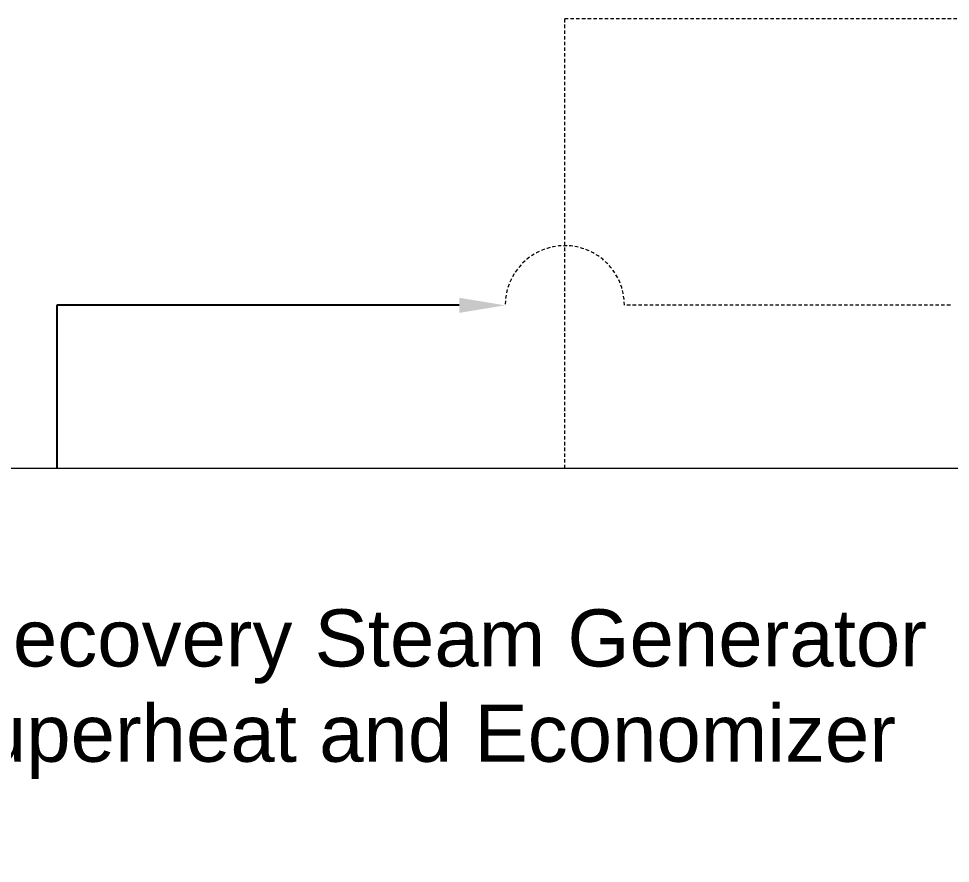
# Model space of a CAD drawing. Header units: millimetres. Extents: x 0 to 796, y 0 to 327.
# Drawn here: x 159.64 to 200.4, y 220.49 to 257.44 of the extents above; entities that cross this region are included whole.
import ezdxf
from ezdxf import colors
from ezdxf.entities.mleader import LeaderData, LeaderLine
from ezdxf.math import Vec2, Vec3

# ---------------------------------------------------------------- set-up
doc = ezdxf.new("R2010")
doc.units = ezdxf.units.MM
doc.header["$LTSCALE"] = 0.25
doc.header["$MEASUREMENT"] = 0
doc.linetypes.add('ACAD_ISO02W100', pattern=[15, 12, -3])
doc.styles.get("Standard").update_dxf_attribs({"font": 'arial.ttf', "height": 1.5})

msp = doc.modelspace()

# ---------------------------------------------------------------- linework, layer by layer
at = {"linetype": 'ACAD_ISO02W100', "lineweight": 9, "ltscale": 0.05}
msp.add_line((200.402, 244.898), (186.143, 244.898), dxfattribs=at)
msp.add_lwpolyline([(183.534, 237.774), (183.534, 257.437), (273.256, 257.437)], dxfattribs=at)
at = {"lineweight": 9}
msp.add_lwpolyline([(133.086, 237.774), (213.25, 237.774), (213.25, 219.553), (133.086, 219.553)], close=True, dxfattribs=at)
at = {"linetype": 'ACAD_ISO02W100', "lineweight": 9, "ltscale": 0.05}
msp.add_arc((183.534, 244.898), 2.609, 0, 180, dxfattribs=at)

# ---------------------------------------------------------------- texts
at = {"lineweight": 9, "insert": (148.521, 231.601), "char_height": 2.5, "attachment_point": 1}
msp.add_mtext_dynamic_manual_height_columns('Heat Recovery Steam Generator with Superheat and Economizer', width=55.88655, gutter_width=7.5, heights=[0], dxfattribs=at)

# ---------------------------------------------------------------- leaders
at = {"linetype": 'ACAD_ISO02W100', "lineweight": 9, "ltscale": 0.05}
ml = msp.add_multileader_mtext('Standard', dxfattribs=at)
ml.set_content('')
ml.set_leader_properties()
ml.build(insert=Vec2(0, 0))
ml.multileader.update_dxf_attribs({"has_dogleg": 0, "dogleg_length": 0, "arrow_head_size": 2.005})
ctx = ml.context
ctx.base_point, ctx.char_height, ctx.arrow_head_size, ctx.landing_gap_size, ctx.plane_origin = Vec3(161.317, 245.327), 0.18, 2.005, 0.09, Vec3(180.925, 244.898)
notes = []
notes.append((ctx, [(0, (1, 1, 0), (161.317, 237.774), (1, 0), 0, [(0, [(180.925, 244.898), (161.317, 244.898)], 0, [])])]))
ctx.mtext, ml.multileader.dxf.content_type = None, 0
for ctx, leaders in notes:
    for number, flags, end, landing, length, lines in leaders:
        leader = LeaderData()
        leader.index, (leader.has_last_leader_line, leader.has_dogleg_vector, leader.attachment_direction) = number, flags
        leader.last_leader_point, leader.dogleg_vector, leader.dogleg_length = Vec3(end), Vec3(landing), length
        for number, points, colour, breaks in lines:
            line = LeaderLine()
            line.index, line.vertices, line.color, line.breaks = number, Vec3.list(points), colors.encode_raw_color(colour), breaks
            leader.lines.append(line)
        ctx.leaders.append(leader)

doc.saveas('drawing.dxf')
